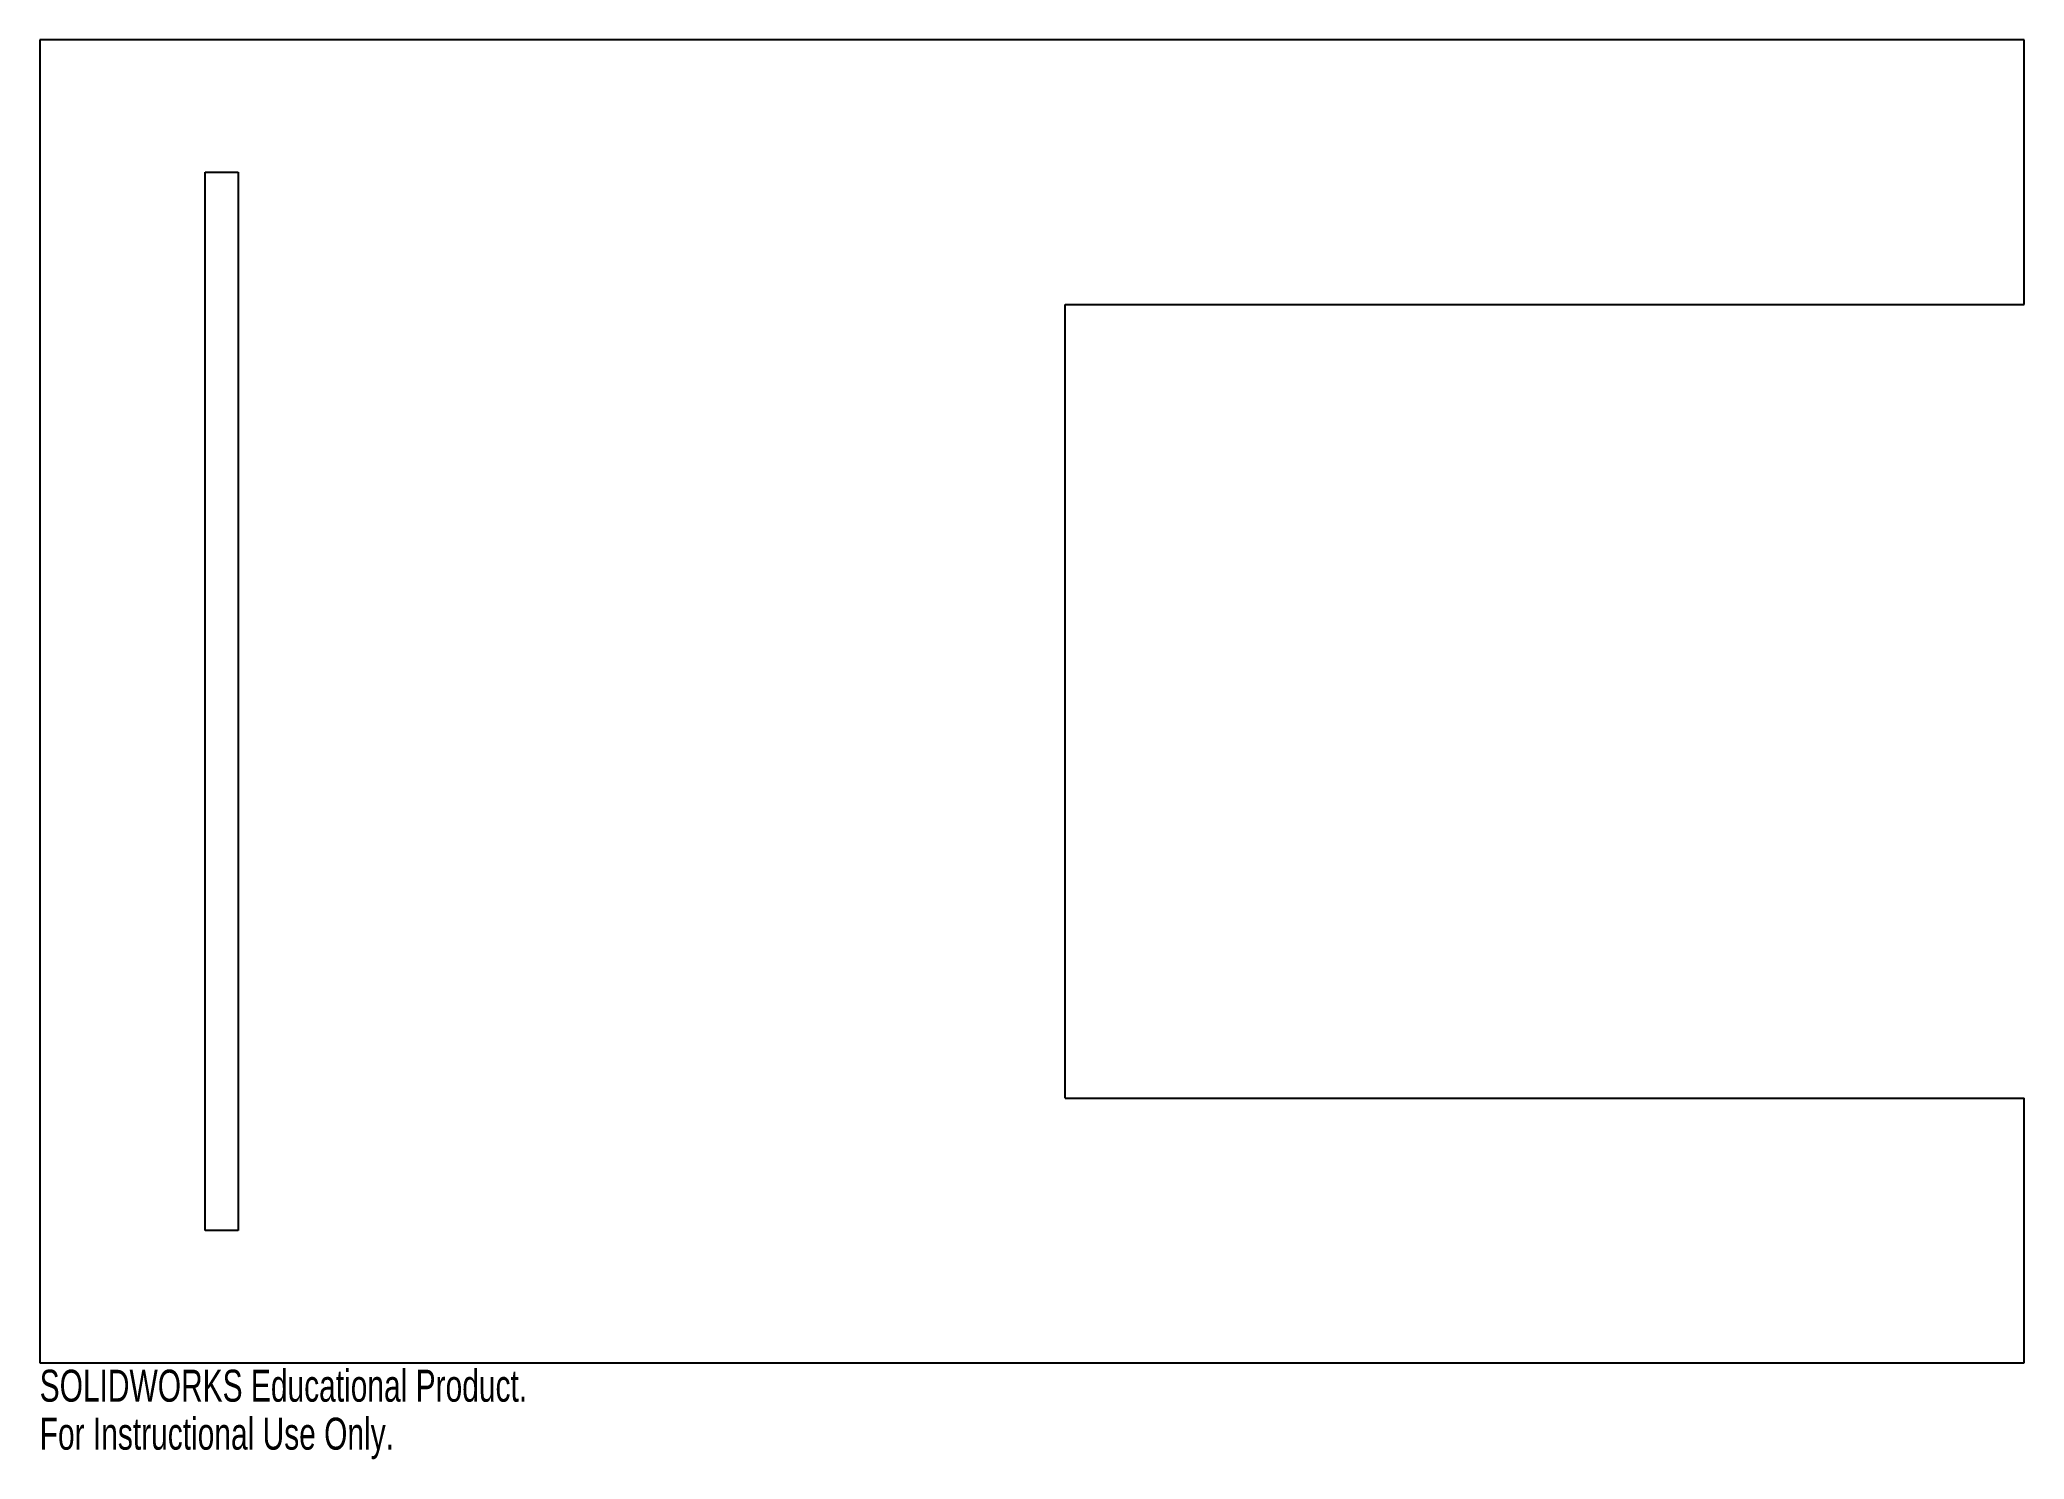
# Model space of a CAD drawing. Header units: millimetres. Extents: x 0 to 300, y -15 to 200.
import ezdxf

# ---------------------------------------------------------------- set-up
doc = ezdxf.new("R2010")
doc.units = ezdxf.units.MM
doc.styles.add('SLDTEXTSTYLE0', font='TXT', dxfattribs={"width": 0.7})

msp = doc.modelspace()

# ---------------------------------------------------------------- linework, layer by layer
at = {"color": 7, "linetype": 'Continuous', "lineweight": 25}
for p, q in [((300, 200), (0, 200)), ((0, 200), (0, 0)), ((300, 160), (300, 200)), ((25, 180), (30, 180)), ((25, 20), (25, 180)), ((30, 180), (30, 20)), ((155, 160), (300, 160)), ((155, 40), (155, 160)), ((155, 40), (300, 40)), ((300, 0), (300, 40)), ((30, 20), (25, 20)), ((0, 0), (300, 0))]:
    msp.add_line(p, q, dxfattribs=at)

# ---------------------------------------------------------------- texts
at = {"color": 7, "linetype": 'Continuous', "char_height": 4.8336, "attachment_point": 1, "style": 'SLDTEXTSTYLE0'}
for s, insert in [('SOLIDWORKS Educational Product.', (0, -1.02)), ('For Instructional Use Only.', (0, -8.27))]:
    msp.add_mtext(s, dxfattribs=dict(at, insert=insert))

doc.saveas('drawing.dxf')
